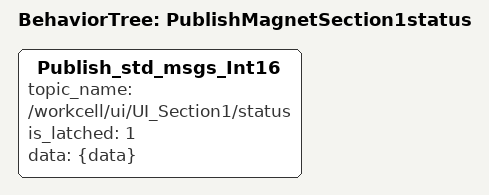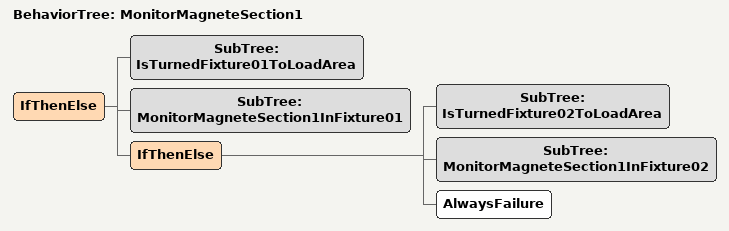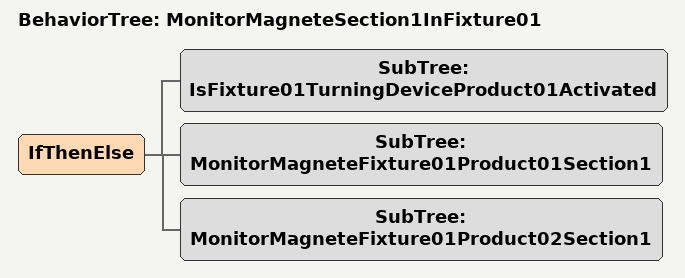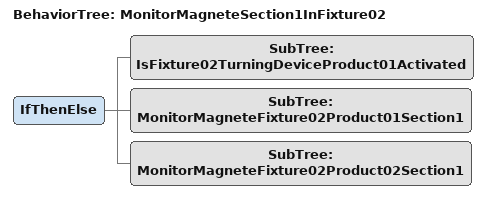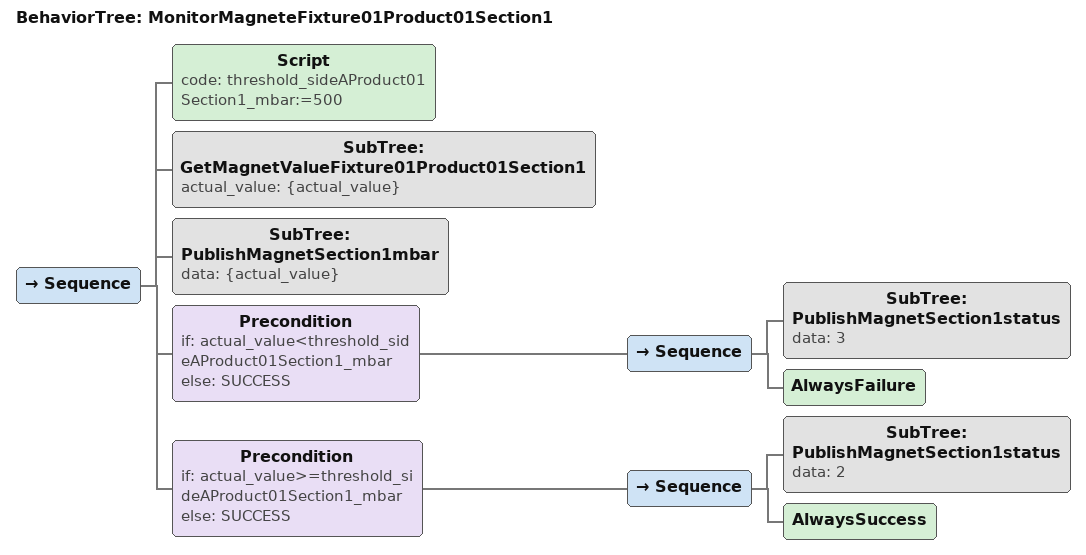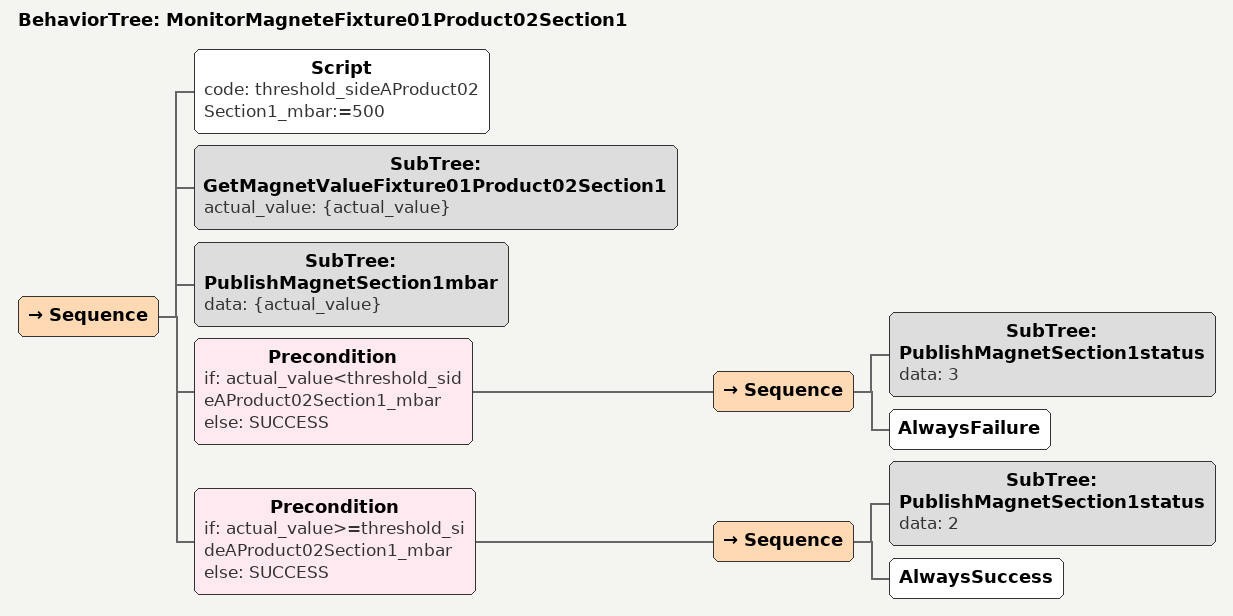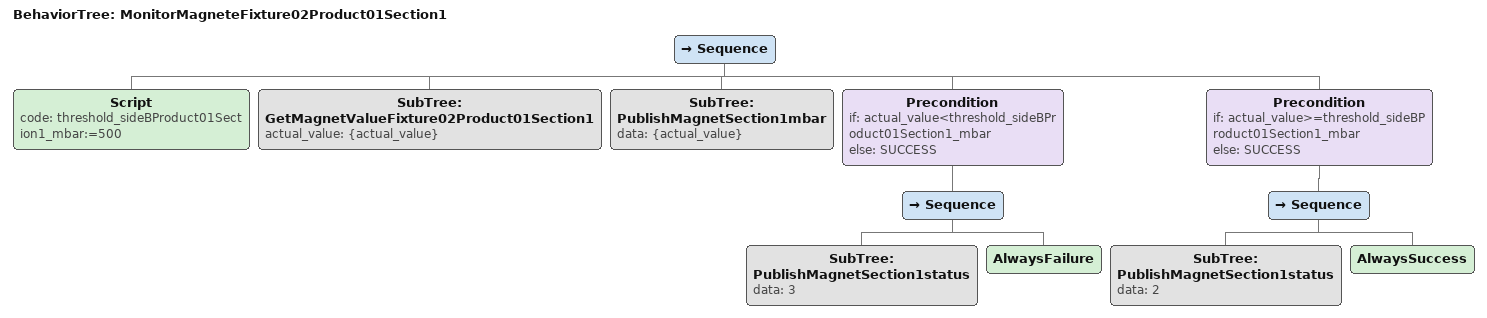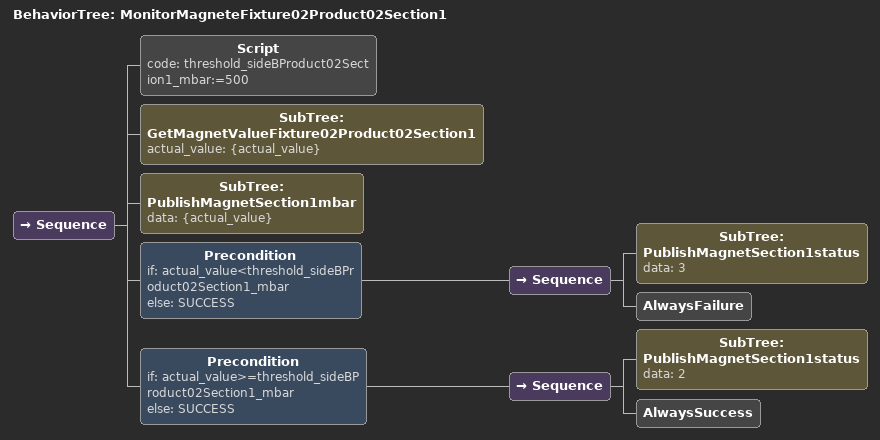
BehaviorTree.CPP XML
<BehaviorTree ID="PublishMagnetSection1status">
    <!-- this can not be publish _on_change as in code it will not change at all the value-->
    <Publish_std_msgs_Int16 topic_name="/workcell/ui/UI_Section1/status" is_latched="1" data="{data}"/>

</BehaviorTree>

<BehaviorTree ID="MonitorMagneteSection1">
   <IfThenElse>
    <SubTree ID="IsTurnedFixture01ToLoadArea"/>
    <SubTree ID="MonitorMagneteSection1InFixture01"/>
    <IfThenElse>
      <SubTree ID="IsTurnedFixture02ToLoadArea"/>
      <SubTree ID="MonitorMagneteSection1InFixture02"/>
      <AlwaysFailure/>
    </IfThenElse>
  </IfThenElse>
</BehaviorTree>

<BehaviorTree ID="MonitorMagneteSection1InFixture01">
    <IfThenElse>
        <SubTree ID="IsFixture01TurningDeviceProduct01Activated"/>
        <SubTree ID="MonitorMagneteFixture01Product01Section1"/>
        <SubTree ID="MonitorMagneteFixture01Product02Section1"/>
    </IfThenElse>
</BehaviorTree>

<BehaviorTree ID="MonitorMagneteSection1InFixture02">
    <IfThenElse>
        <SubTree ID="IsFixture02TurningDeviceProduct01Activated"/>
        <SubTree ID="MonitorMagneteFixture02Product01Section1"/>
        <SubTree ID="MonitorMagneteFixture02Product02Section1"/>
    </IfThenElse>
</BehaviorTree>

<BehaviorTree ID="MonitorMagneteFixture01Product01Section1">
    <Sequence>
        <Script code="threshold_sideAProduct01Section1_mbar:=500"/>
        <SubTree ID="GetMagnetValueFixture01Product01Section1" actual_value="{actual_value}"/>
        <SubTree ID="PublishMagnetSection1mbar" data="{actual_value}"/>
        <Precondition if="actual_value&lt;threshold_sideAProduct01Section1_mbar" else="SUCCESS">
            <Sequence>
                <SubTree ID="PublishMagnetSection1status" data="3"/>
                <AlwaysFailure/>
            </Sequence>
        </Precondition>
        <Precondition if="actual_value>=threshold_sideAProduct01Section1_mbar" else="SUCCESS">
            <Sequence>
                <SubTree ID="PublishMagnetSection1status" data="2"/>
                <AlwaysSuccess/>
            </Sequence>
        </Precondition>
    </Sequence>
</BehaviorTree>

<BehaviorTree ID="MonitorMagneteFixture01Product02Section1">
    <Sequence>
        <Script code="threshold_sideAProduct02Section1_mbar:=500"/>
        <SubTree ID="GetMagnetValueFixture01Product02Section1" actual_value="{actual_value}"/>
        <SubTree ID="PublishMagnetSection1mbar" data="{actual_value}"/>
        <Precondition if="actual_value&lt;threshold_sideAProduct02Section1_mbar" else="SUCCESS">
            <Sequence>
                <SubTree ID="PublishMagnetSection1status" data="3"/>
                <AlwaysFailure/>
            </Sequence>
        </Precondition>
        <Precondition if="actual_value>=threshold_sideAProduct02Section1_mbar" else="SUCCESS">
            <Sequence>
                <SubTree ID="PublishMagnetSection1status" data="2"/>
                <AlwaysSuccess/>
            </Sequence>
        </Precondition>
    </Sequence>
</BehaviorTree>

<BehaviorTree ID="MonitorMagneteFixture02Product01Section1">
    <Sequence>
        <Script code="threshold_sideBProduct01Section1_mbar:=500"/>
        <SubTree ID="GetMagnetValueFixture02Product01Section1" actual_value="{actual_value}"/>
        <SubTree ID="PublishMagnetSection1mbar" data="{actual_value}"/>
        <Precondition if="actual_value&lt;threshold_sideBProduct01Section1_mbar" else="SUCCESS">
            <Sequence>
                <SubTree ID="PublishMagnetSection1status" data="3"/>
                <AlwaysFailure/>
            </Sequence>
        </Precondition>
        <Precondition if="actual_value>=threshold_sideBProduct01Section1_mbar" else="SUCCESS">
            <Sequence>
                <SubTree ID="PublishMagnetSection1status" data="2"/>
                <AlwaysSuccess/>
            </Sequence>
        </Precondition>
    </Sequence>
</BehaviorTree>

<BehaviorTree ID="MonitorMagneteFixture02Product02Section1">
    <Sequence>
        <Script code="threshold_sideBProduct02Section1_mbar:=500"/>
        <SubTree ID="GetMagnetValueFixture02Product02Section1" actual_value="{actual_value}"/>
        <SubTree ID="PublishMagnetSection1mbar" data="{actual_value}"/>
        <Precondition if="actual_value&lt;threshold_sideBProduct02Section1_mbar" else="SUCCESS">
            <Sequence>
                <SubTree ID="PublishMagnetSection1status" data="3"/>
                <AlwaysFailure/>
            </Sequence>
        </Precondition>
        <Precondition if="actual_value>=threshold_sideBProduct02Section1_mbar" else="SUCCESS">
            <Sequence>
                <SubTree ID="PublishMagnetSection1status" data="2"/>
                <AlwaysSuccess/>
            </Sequence>
        </Precondition>
    </Sequence>
</BehaviorTree>
